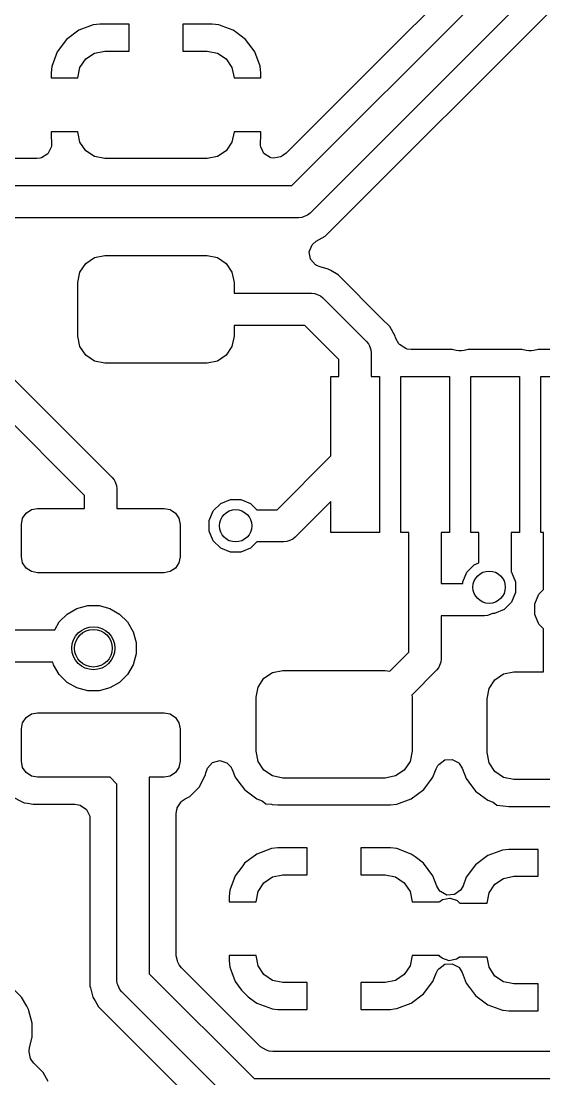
# Model space of a CAD drawing. Header units: inches. Extents: x 0.01 to 5.35, y 0.01 to 3.37.
# Drawn here: x 3.1391 to 3.3303, y 2.2155 to 2.6025 of the extents above; entities that cross this region are included whole.
import ezdxf

# ---------------------------------------------------------------- set-up
doc = ezdxf.new("R2010")
doc.units = ezdxf.units.IN
doc.header["$MEASUREMENT"] = 0
doc.layers.add('BLACK', color=250, linetype='CONTINUOUS')

msp = doc.modelspace()

# ---------------------------------------------------------------- linework, layer by layer
at = {"layer": 'BLACK', "linetype": 'CONTINUOUS'}
for p, q in [((3.23814, 2.54236), (3.33213, 2.63634)), ((3.34221, 2.62972), (3.24477, 2.53228)), ((3.31092, 2.62908), (3.2731, 2.59126)), ((3.25027, 2.52384), (3.34703, 2.62059)), ((3.1655, 2.60117), (3.16019, 2.59919)), ((3.16784, 2.60142), (3.1655, 2.60117)), ((3.1655, 2.60117), (3.1655, 2.60117)), ((3.17858, 2.60142), (3.16784, 2.60142)), ((3.17858, 2.59157), (3.17858, 2.60142)), ((3.20901, 2.60142), (3.19827, 2.60142)), ((3.19827, 2.60142), (3.19827, 2.59157)), ((3.21135, 2.60117), (3.20901, 2.60142)), ((3.20901, 2.60142), (3.20901, 2.60142)), ((3.21258, 2.60071), (3.21135, 2.60117)), ((3.21135, 2.60117), (3.21135, 2.60117)), ((3.16019, 2.59919), (3.15566, 2.59579)), ((3.16019, 2.59919), (3.16019, 2.59919)), ((3.21666, 2.59919), (3.21258, 2.60071)), ((3.21798, 2.5982), (3.21666, 2.59919)), ((3.21666, 2.59919), (3.21666, 2.59919)), ((3.22119, 2.59579), (3.21798, 2.5982)), ((3.15566, 2.59579), (3.15227, 2.59126)), ((3.15566, 2.59579), (3.15566, 2.59579)), ((3.22358, 2.5926), (3.22119, 2.59579)), ((3.22119, 2.59579), (3.22119, 2.59579)), ((3.15227, 2.59126), (3.15029, 2.58596)), ((3.15227, 2.59126), (3.15227, 2.59126)), ((3.16276, 2.58869), (3.16596, 2.59083)), ((3.16596, 2.59083), (3.16972, 2.59157)), ((3.16972, 2.59157), (3.17858, 2.59157)), ((3.19827, 2.59157), (3.20713, 2.59157)), ((3.20713, 2.59157), (3.21089, 2.59083)), ((3.21089, 2.59083), (3.21409, 2.58869)), ((3.22458, 2.59126), (3.22358, 2.5926)), ((3.22654, 2.586), (3.22458, 2.59126)), ((3.22458, 2.59126), (3.22458, 2.59126)), ((3.2731, 2.59126), (3.23599, 2.55415)), ((3.15029, 2.58596), (3.15004, 2.58362)), ((3.15029, 2.58596), (3.15029, 2.58596)), ((3.15988, 2.58173), (3.16063, 2.5855)), ((3.16063, 2.5855), (3.16276, 2.58869)), ((3.21409, 2.58869), (3.21622, 2.5855)), ((3.21622, 2.5855), (3.21697, 2.58173)), ((3.22656, 2.58596), (3.22654, 2.586)), ((3.22681, 2.58362), (3.22656, 2.58596)), ((3.22656, 2.58596), (3.22656, 2.58596)), ((3.15004, 2.58362), (3.15004, 2.58362)), ((3.15004, 2.58362), (3.15004, 2.58362)), ((3.15004, 2.58362), (3.15004, 2.58173)), ((3.15004, 2.58173), (3.15988, 2.58173)), ((3.21697, 2.58173), (3.22681, 2.58173)), ((3.22681, 2.58173), (3.22681, 2.58362)), ((3.22681, 2.58362), (3.22681, 2.58362)), ((3.22681, 2.58362), (3.22681, 2.58362)), ((3.22681, 2.58362), (3.22681, 2.58362)), ((3.15988, 2.56205), (3.15004, 2.56205)), ((3.15004, 2.56205), (3.15004, 2.56016)), ((3.15004, 2.56016), (3.15024, 2.55833)), ((3.15024, 2.55833), (3.15019, 2.55694)), ((3.16063, 2.55828), (3.15988, 2.56205)), ((3.16276, 2.55509), (3.16063, 2.55828)), ((3.21622, 2.55828), (3.21409, 2.55509)), ((3.21697, 2.56205), (3.21622, 2.55828)), ((3.22681, 2.56205), (3.21697, 2.56205)), ((3.22661, 2.55828), (3.22681, 2.56016)), ((3.22664, 2.55698), (3.22661, 2.55828)), ((3.22681, 2.56016), (3.22681, 2.56205)), ((3.22681, 2.56016), (3.22681, 2.56016)), ((3.15009, 2.55637), (3.14885, 2.55391)), ((3.15019, 2.55694), (3.15009, 2.55637)), ((3.16596, 2.55295), (3.16276, 2.55509)), ((3.21409, 2.55509), (3.21089, 2.55295)), ((3.22672, 2.55649), (3.22664, 2.55698)), ((3.22785, 2.55407), (3.22672, 2.55649)), ((3.1448, 2.55222), (3.01509, 2.55222)), ((3.14609, 2.5524), (3.1448, 2.55222)), ((3.14657, 2.55253), (3.14609, 2.5524)), ((3.14885, 2.55391), (3.14657, 2.55253)), ((3.16972, 2.5522), (3.16596, 2.55295)), ((3.20713, 2.5522), (3.16972, 2.5522)), ((3.21089, 2.55295), (3.20713, 2.5522)), ((3.23017, 2.55258), (3.22785, 2.55407)), ((3.23022, 2.55257), (3.23017, 2.55258)), ((3.23041, 2.55251), (3.23022, 2.55257)), ((3.23144, 2.55233), (3.23041, 2.55251)), ((3.23413, 2.55291), (3.23144, 2.55233)), ((3.23487, 2.55332), (3.23413, 2.55291)), ((3.23599, 2.55415), (3.23487, 2.55332)), ((3.01717, 2.54236), (3.23814, 2.54236)), ((3.24387, 2.53155), (3.24262, 2.53103)), ((3.24477, 2.53228), (3.24387, 2.53155)), ((3.24059, 2.53055), (3.01961, 2.53055)), ((3.24174, 2.53066), (3.24059, 2.53055)), ((3.24262, 2.53103), (3.24174, 2.53066)), ((3.24706, 2.52198), (3.25027, 2.52384)), ((3.24446, 2.5181), (3.24554, 2.52063)), ((3.24554, 2.52063), (3.24574, 2.52087)), ((3.24574, 2.52087), (3.24706, 2.52198)), ((3.16276, 2.51389), (3.16596, 2.51602)), ((3.16596, 2.51602), (3.16972, 2.51677)), ((3.16972, 2.51677), (3.20713, 2.51677)), ((3.20713, 2.51677), (3.21089, 2.51602)), ((3.21089, 2.51602), (3.21409, 2.51389)), ((3.24492, 2.51539), (3.24446, 2.5181)), ((3.16063, 2.5107), (3.16276, 2.51389)), ((3.21409, 2.51389), (3.21622, 2.5107)), ((3.24677, 2.51336), (3.24492, 2.51539)), ((3.24715, 2.51312), (3.24677, 2.51336)), ((3.24843, 2.51258), (3.24715, 2.51312)), ((3.2514, 2.51178), (3.24843, 2.51258)), ((3.25237, 2.51122), (3.2514, 2.51178)), ((3.15988, 2.50693), (3.16063, 2.5107)), ((3.21622, 2.5107), (3.21697, 2.50693)), ((3.255, 2.5097), (3.25237, 2.51122)), ((3.27094, 2.49376), (3.255, 2.5097)), ((3.15988, 2.48724), (3.15988, 2.50693)), ((3.21697, 2.50693), (3.21697, 2.50299)), ((3.21697, 2.50299), (3.24531, 2.50299)), ((3.24531, 2.50299), (3.24647, 2.50288)), ((3.24647, 2.50288), (3.24735, 2.50251)), ((3.24735, 2.50251), (3.2486, 2.502)), ((3.2486, 2.502), (3.24949, 2.50126)), ((3.24949, 2.50126), (3.26544, 2.48532)), ((3.27388, 2.49082), (3.27094, 2.49376)), ((3.24287, 2.49118), (3.21697, 2.49118)), ((3.21697, 2.49118), (3.21697, 2.48724)), ((3.25535, 2.4787), (3.24287, 2.49118)), ((3.27595, 2.48723), (3.27388, 2.49082)), ((3.16063, 2.48348), (3.15988, 2.48724)), ((3.21697, 2.48724), (3.21622, 2.48348)), ((3.26544, 2.48532), (3.26617, 2.48442)), ((3.27606, 2.48681), (3.27595, 2.48723)), ((3.27618, 2.4864), (3.27606, 2.48681)), ((3.2772, 2.48446), (3.27618, 2.4864)), ((3.16276, 2.48028), (3.16063, 2.48348)), ((3.21622, 2.48348), (3.21409, 2.48028)), ((3.26617, 2.48442), (3.26645, 2.48374)), ((3.26645, 2.48374), (3.26705, 2.48229)), ((3.26705, 2.48229), (3.26717, 2.48114)), ((3.26717, 2.48114), (3.26717, 2.47248)), ((3.27743, 2.4842), (3.2772, 2.48446)), ((3.27974, 2.48271), (3.27743, 2.4842)), ((3.28033, 2.48254), (3.27974, 2.48271)), ((3.28171, 2.48234), (3.28033, 2.48254)), ((3.29668, 2.48234), (3.28171, 2.48234)), ((3.29822, 2.48204), (3.29668, 2.48234)), ((3.29917, 2.48194), (3.29822, 2.48204)), ((3.30012, 2.48194), (3.29917, 2.48194)), ((3.30107, 2.48204), (3.30012, 2.48194)), ((3.30261, 2.48234), (3.30107, 2.48204)), ((3.32227, 2.48234), (3.30261, 2.48234)), ((3.32381, 2.48204), (3.32227, 2.48234)), ((3.32476, 2.48194), (3.32381, 2.48204)), ((3.32571, 2.48194), (3.32476, 2.48194)), ((3.32666, 2.48204), (3.32571, 2.48194)), ((3.3282, 2.48234), (3.32666, 2.48204)), ((3.34786, 2.48234), (3.3282, 2.48234)), ((3.16596, 2.47815), (3.16276, 2.48028)), ((3.16972, 2.4774), (3.16596, 2.47815)), ((3.20713, 2.4774), (3.16972, 2.4774)), ((3.21089, 2.47815), (3.20713, 2.4774)), ((3.21409, 2.48028), (3.21089, 2.47815)), ((3.25535, 2.47248), (3.25535, 2.4787)), ((3.13204, 2.47596), (3.17242, 2.43558)), ((3.2524, 2.44343), (3.2524, 2.47248)), ((3.2524, 2.47248), (3.25535, 2.47248)), ((3.26717, 2.47248), (3.27012, 2.47248)), ((3.27012, 2.47248), (3.27012, 2.41539)), ((3.27799, 2.41539), (3.27799, 2.47248)), ((3.27799, 2.47248), (3.29571, 2.47248)), ((3.29571, 2.47248), (3.29571, 2.41539)), ((3.30358, 2.41539), (3.30358, 2.47248)), ((3.30358, 2.47248), (3.3213, 2.47248)), ((3.3213, 2.47248), (3.3213, 2.41539)), ((3.32917, 2.41539), (3.32917, 2.47248)), ((3.32917, 2.47248), (3.34689, 2.47248)), ((3.16234, 2.42896), (3.12353, 2.46777)), ((3.23273, 2.42376), (3.2524, 2.44343)), ((3.17242, 2.43558), (3.17316, 2.43468)), ((3.17316, 2.43468), (3.17336, 2.43419)), ((3.17336, 2.43419), (3.17404, 2.43255)), ((3.17404, 2.43255), (3.17415, 2.4314)), ((3.17415, 2.4314), (3.17415, 2.42425)), ((3.16234, 2.42425), (3.16234, 2.42896)), ((3.21208, 2.42604), (3.21562, 2.42751)), ((3.21562, 2.42751), (3.21946, 2.42751)), ((3.21946, 2.42751), (3.22301, 2.42604)), ((3.2524, 2.42673), (3.23936, 2.41368)), ((3.2524, 2.41539), (3.2524, 2.42673)), ((3.14094, 2.42252), (3.14286, 2.4238)), ((3.14286, 2.4238), (3.14512, 2.42425)), ((3.14512, 2.42425), (3.16234, 2.42425)), ((3.17415, 2.42425), (3.19138, 2.42425)), ((3.19138, 2.42425), (3.19364, 2.4238)), ((3.19364, 2.4238), (3.19555, 2.42252)), ((3.20789, 2.41978), (3.20936, 2.42333)), ((3.20936, 2.42333), (3.21208, 2.42604)), ((3.22301, 2.42604), (3.22529, 2.42376)), ((3.22529, 2.42376), (3.23273, 2.42376)), ((3.13921, 2.41835), (3.13966, 2.42061)), ((3.13966, 2.42061), (3.14094, 2.42252)), ((3.19555, 2.42252), (3.19683, 2.42061)), ((3.19683, 2.42061), (3.19728, 2.41835)), ((3.20789, 2.41594), (3.20789, 2.41978)), ((3.13921, 2.40654), (3.13921, 2.41835)), ((3.19728, 2.41835), (3.19728, 2.40654)), ((3.20936, 2.41239), (3.20789, 2.41594)), ((3.27012, 2.41539), (3.2524, 2.41539)), ((3.28094, 2.41539), (3.27799, 2.41539)), ((3.28094, 2.39079), (3.28094, 2.41539)), ((3.29571, 2.41539), (3.29276, 2.41539)), ((3.29276, 2.41539), (3.29276, 2.39669)), ((3.30654, 2.41539), (3.30358, 2.41539)), ((3.30654, 2.4043), (3.30654, 2.41539)), ((3.3213, 2.41539), (3.31835, 2.41539)), ((3.31835, 2.41539), (3.31835, 2.40096)), ((3.33016, 2.41539), (3.32917, 2.41539)), ((3.33016, 2.39455), (3.33016, 2.41539)), ((3.21208, 2.40967), (3.20936, 2.41239)), ((3.22529, 2.41195), (3.22301, 2.40967)), ((3.23518, 2.41195), (3.22529, 2.41195)), ((3.23633, 2.41207), (3.23518, 2.41195)), ((3.23743, 2.41252), (3.23633, 2.41207)), ((3.23846, 2.41295), (3.23743, 2.41252)), ((3.23936, 2.41368), (3.23846, 2.41295)), ((3.21562, 2.4082), (3.21208, 2.40967)), ((3.21946, 2.4082), (3.21562, 2.4082)), ((3.22301, 2.40967), (3.21946, 2.4082)), ((3.13966, 2.40428), (3.13921, 2.40654)), ((3.14094, 2.40236), (3.13966, 2.40428)), ((3.19683, 2.40428), (3.19555, 2.40236)), ((3.19728, 2.40654), (3.19683, 2.40428)), ((3.30207, 2.40086), (3.30479, 2.40358)), ((3.30479, 2.40358), (3.30654, 2.4043)), ((3.14286, 2.40108), (3.14094, 2.40236)), ((3.14512, 2.40063), (3.14286, 2.40108)), ((3.19138, 2.40063), (3.14512, 2.40063)), ((3.19364, 2.40108), (3.19138, 2.40063)), ((3.19555, 2.40236), (3.19364, 2.40108)), ((3.3006, 2.39731), (3.30207, 2.40086)), ((3.31835, 2.40096), (3.31844, 2.40086)), ((3.31844, 2.40086), (3.31991, 2.39731)), ((3.29276, 2.39669), (3.3006, 2.39669)), ((3.3006, 2.39669), (3.3006, 2.39731)), ((3.31991, 2.39731), (3.31991, 2.39347)), ((3.31991, 2.39347), (3.31844, 2.38992)), ((3.32694, 2.38925), (3.32841, 2.3928)), ((3.32841, 2.3928), (3.33016, 2.39455)), ((3.15952, 2.38762), (3.16349, 2.38868)), ((3.16349, 2.38868), (3.1676, 2.38868)), ((3.1676, 2.38868), (3.17157, 2.38762)), ((3.28094, 2.37161), (3.28094, 2.39079)), ((3.31844, 2.38992), (3.31573, 2.38721)), ((3.32694, 2.38541), (3.32694, 2.38925)), ((3.15305, 2.38266), (3.15596, 2.38556)), ((3.15596, 2.38556), (3.15952, 2.38762)), ((3.17157, 2.38762), (3.17513, 2.38556)), ((3.17513, 2.38556), (3.17804, 2.38266)), ((3.3085, 2.38488), (3.29276, 2.38488)), ((3.29276, 2.38488), (3.29276, 2.36917)), ((3.30966, 2.385), (3.3085, 2.38488)), ((3.31067, 2.38541), (3.30966, 2.385)), ((3.31145, 2.38574), (3.31067, 2.38541)), ((3.31218, 2.38574), (3.31145, 2.38574)), ((3.31573, 2.38721), (3.31218, 2.38574)), ((3.32841, 2.38187), (3.32694, 2.38541)), ((3.15138, 2.37976), (3.15305, 2.38266)), ((3.17804, 2.38266), (3.18009, 2.3791)), ((3.33016, 2.38012), (3.32841, 2.38187)), ((3.12346, 2.37976), (3.15138, 2.37976)), ((3.18009, 2.3791), (3.18116, 2.37513)), ((3.33016, 2.36441), (3.33016, 2.38012)), ((3.18116, 2.37513), (3.18116, 2.37102)), ((3.18116, 2.37102), (3.18009, 2.36704)), ((3.27394, 2.36461), (3.28094, 2.37161)), ((3.29276, 2.36917), (3.29264, 2.36801)), ((3.15075, 2.36795), (3.12323, 2.36795)), ((3.15099, 2.36704), (3.15075, 2.36795)), ((3.15305, 2.36348), (3.15099, 2.36704)), ((3.18009, 2.36704), (3.17804, 2.36348)), ((3.23108, 2.3642), (3.23484, 2.36494)), ((3.23484, 2.36494), (3.27224, 2.36494)), ((3.27224, 2.36494), (3.27394, 2.36461)), ((3.29103, 2.36499), (3.28193, 2.35589)), ((3.29176, 2.36588), (3.29103, 2.36499)), ((3.29213, 2.36677), (3.29176, 2.36588)), ((3.29264, 2.36801), (3.29213, 2.36677)), ((3.15596, 2.36058), (3.15305, 2.36348)), ((3.17804, 2.36348), (3.17513, 2.36058)), ((3.22575, 2.35887), (3.22788, 2.36206)), ((3.22788, 2.36206), (3.23108, 2.3642)), ((3.31024, 2.35833), (3.31237, 2.36153)), ((3.31237, 2.36153), (3.31556, 2.36366)), ((3.31556, 2.36366), (3.31933, 2.36441)), ((3.31933, 2.36441), (3.33016, 2.36441)), ((3.15952, 2.35852), (3.15596, 2.36058)), ((3.16349, 2.35746), (3.15952, 2.35852)), ((3.1676, 2.35746), (3.16349, 2.35746)), ((3.17157, 2.35852), (3.1676, 2.35746)), ((3.17513, 2.36058), (3.17157, 2.35852)), ((3.225, 2.3551), (3.22575, 2.35887)), ((3.30949, 2.35457), (3.31024, 2.35833)), ((3.225, 2.33542), (3.225, 2.3551)), ((3.28193, 2.35589), (3.28209, 2.3551)), ((3.28209, 2.3551), (3.28209, 2.33542)), ((3.30949, 2.33488), (3.30949, 2.35457)), ((3.14286, 2.349), (3.14512, 2.34945)), ((3.14512, 2.34945), (3.19138, 2.34945)), ((3.19138, 2.34945), (3.19364, 2.349)), ((3.13921, 2.34354), (3.13966, 2.3458)), ((3.13966, 2.3458), (3.14094, 2.34772)), ((3.14094, 2.34772), (3.14286, 2.349)), ((3.19364, 2.349), (3.19555, 2.34772)), ((3.19555, 2.34772), (3.19683, 2.3458)), ((3.19683, 2.3458), (3.19728, 2.34354)), ((3.13921, 2.33173), (3.13921, 2.34354)), ((3.19728, 2.34354), (3.19728, 2.33173)), ((3.22575, 2.33165), (3.225, 2.33542)), ((3.28209, 2.33542), (3.28134, 2.33165)), ((3.31024, 2.33112), (3.30949, 2.33488)), ((3.13966, 2.32947), (3.13921, 2.33173)), ((3.19728, 2.33173), (3.19683, 2.32947)), ((3.20727, 2.32919), (3.2091, 2.33124)), ((3.2091, 2.33124), (3.21175, 2.33198)), ((3.21175, 2.33198), (3.21437, 2.33117)), ((3.21437, 2.33117), (3.21438, 2.33116)), ((3.21438, 2.33116), (3.2159, 2.32955)), ((3.22788, 2.32846), (3.22575, 2.33165)), ((3.28134, 2.33165), (3.2792, 2.32846)), ((3.29087, 2.32897), (3.29153, 2.33018)), ((3.29153, 2.33018), (3.2918, 2.33054)), ((3.2918, 2.33054), (3.294, 2.33219)), ((3.294, 2.33219), (3.29675, 2.33239)), ((3.29675, 2.33239), (3.29916, 2.33107)), ((3.29916, 2.33107), (3.29931, 2.33092)), ((3.29931, 2.33092), (3.30043, 2.32918)), ((3.31237, 2.32792), (3.31024, 2.33112)), ((3.14094, 2.32756), (3.13966, 2.32947)), ((3.14286, 2.32628), (3.14094, 2.32756)), ((3.14512, 2.32583), (3.14286, 2.32628)), ((3.19364, 2.32628), (3.19138, 2.32583)), ((3.19555, 2.32756), (3.19364, 2.32628)), ((3.19683, 2.32947), (3.19555, 2.32756)), ((3.20429, 2.32235), (3.20656, 2.3268)), ((3.20656, 2.3268), (3.20667, 2.32746)), ((3.20667, 2.32746), (3.20708, 2.32878)), ((3.20708, 2.32878), (3.20727, 2.32919)), ((3.2159, 2.32955), (3.21596, 2.32946)), ((3.21596, 2.32946), (3.21632, 2.3287)), ((3.21632, 2.3287), (3.21737, 2.32588)), ((3.23108, 2.32632), (3.22788, 2.32846)), ((3.23484, 2.32557), (3.23108, 2.32632)), ((3.27601, 2.32632), (3.27224, 2.32557)), ((3.2792, 2.32846), (3.27601, 2.32632)), ((3.28972, 2.32588), (3.29087, 2.32897)), ((3.30043, 2.32918), (3.30186, 2.32534)), ((3.31556, 2.32579), (3.31237, 2.32792)), ((3.17171, 2.32583), (3.14512, 2.32583)), ((3.17415, 2.32338), (3.17171, 2.32583)), ((3.17415, 2.25152), (3.17415, 2.32338)), ((3.19138, 2.32583), (3.18596, 2.32583)), ((3.18596, 2.32583), (3.18596, 2.25396)), ((3.20076, 2.31882), (3.20429, 2.32235)), ((3.21737, 2.32588), (3.21737, 2.32588)), ((3.21737, 2.32588), (3.21737, 2.32588)), ((3.21737, 2.32588), (3.21737, 2.32588)), ((3.21737, 2.32588), (3.2187, 2.3241)), ((3.2187, 2.3241), (3.22077, 2.32134)), ((3.27224, 2.32557), (3.23484, 2.32557)), ((3.28632, 2.32134), (3.28946, 2.32554)), ((3.28946, 2.32554), (3.28972, 2.32588)), ((3.28972, 2.32588), (3.28972, 2.32588)), ((3.28972, 2.32588), (3.28972, 2.32588)), ((3.30186, 2.32534), (3.30186, 2.32534)), ((3.30186, 2.32534), (3.30279, 2.3241)), ((3.30279, 2.3241), (3.30525, 2.32081)), ((3.31933, 2.32504), (3.31556, 2.32579)), ((3.35673, 2.32504), (3.31933, 2.32504)), ((3.13574, 2.31881), (3.13971, 2.31679)), ((3.19907, 2.31796), (3.20076, 2.31882)), ((3.22077, 2.32134), (3.22077, 2.32134)), ((3.22077, 2.32134), (3.22145, 2.32083)), ((3.22145, 2.32083), (3.2253, 2.31795)), ((3.28178, 2.31794), (3.28632, 2.32134)), ((3.30525, 2.32081), (3.30525, 2.32081)), ((3.30525, 2.32081), (3.30708, 2.31944)), ((3.30708, 2.31944), (3.30979, 2.31741)), ((3.13971, 2.31679), (3.13971, 2.31679)), ((3.13971, 2.31679), (3.14018, 2.31655)), ((3.14018, 2.31655), (3.14147, 2.31635)), ((3.14147, 2.31635), (3.14349, 2.31603)), ((3.14349, 2.31603), (3.14349, 2.31603)), ((3.14349, 2.31603), (3.14349, 2.31603)), ((3.14349, 2.31603), (3.14376, 2.31598)), ((3.14376, 2.31598), (3.14386, 2.31597)), ((3.14386, 2.31597), (3.14388, 2.31596)), ((3.14388, 2.31596), (3.14388, 2.31596)), ((3.14388, 2.31596), (3.14388, 2.31596)), ((3.14388, 2.31596), (3.14388, 2.31596)), ((3.14388, 2.31596), (3.14388, 2.31596)), ((3.14388, 2.31596), (3.15871, 2.31596)), ((3.15871, 2.31596), (3.16008, 2.31577)), ((3.16008, 2.31577), (3.16061, 2.31561)), ((3.16061, 2.31561), (3.16067, 2.31559)), ((3.16067, 2.31559), (3.16299, 2.31411)), ((3.19612, 2.31431), (3.19621, 2.31463)), ((3.19621, 2.31463), (3.19762, 2.31687)), ((3.19762, 2.31687), (3.19801, 2.31723)), ((3.19801, 2.31723), (3.19907, 2.31796)), ((3.2253, 2.31795), (3.2253, 2.31794)), ((3.2253, 2.31794), (3.22725, 2.31722)), ((3.22725, 2.31722), (3.22864, 2.31618)), ((3.22864, 2.31618), (3.23061, 2.31596)), ((3.23061, 2.31596), (3.23061, 2.31596)), ((3.23061, 2.31596), (3.23088, 2.31594)), ((3.23088, 2.31594), (3.23088, 2.31594)), ((3.23088, 2.31594), (3.23088, 2.31594)), ((3.23088, 2.31594), (3.23296, 2.31571)), ((3.23296, 2.31571), (3.27413, 2.31571)), ((3.27413, 2.31571), (3.27648, 2.31596)), ((3.27648, 2.31596), (3.28178, 2.31794)), ((3.30979, 2.31741), (3.30979, 2.31741)), ((3.30979, 2.31741), (3.31174, 2.31668)), ((3.31174, 2.31668), (3.31313, 2.31564)), ((3.31313, 2.31564), (3.31537, 2.3154)), ((3.31537, 2.3154), (3.31537, 2.3154)), ((3.31537, 2.3154), (3.31537, 2.3154)), ((3.31537, 2.3154), (3.31745, 2.31518)), ((3.31745, 2.31518), (3.35862, 2.31518)), ((3.16299, 2.31411), (3.16303, 2.31405)), ((3.16303, 2.31405), (3.16411, 2.31189)), ((3.16411, 2.31189), (3.16418, 2.3116)), ((3.16418, 2.3116), (3.16429, 2.31056)), ((3.16429, 2.31056), (3.16429, 2.24944)), ((3.19583, 2.31261), (3.19602, 2.31398)), ((3.19583, 2.28218), (3.19583, 2.31261)), ((3.19602, 2.31398), (3.19612, 2.31431)), ((3.23061, 2.29973), (3.22531, 2.29775)), ((3.23062, 2.29973), (3.23061, 2.29973)), ((3.23296, 2.29998), (3.23062, 2.29973)), ((3.2437, 2.29998), (3.23296, 2.29998)), ((3.2437, 2.29014), (3.2437, 2.29998)), ((3.27413, 2.29998), (3.26339, 2.29998)), ((3.26339, 2.29998), (3.26339, 2.29014)), ((3.27647, 2.29973), (3.27413, 2.29998)), ((3.27413, 2.29998), (3.27413, 2.29998)), ((3.28178, 2.29775), (3.27647, 2.29973)), ((3.27647, 2.29973), (3.27647, 2.29973)), ((3.3151, 2.2992), (3.3098, 2.29722)), ((3.31745, 2.29945), (3.3151, 2.2992)), ((3.3151, 2.2992), (3.3151, 2.2992)), ((3.32819, 2.29945), (3.31745, 2.29945)), ((3.32819, 2.28961), (3.32819, 2.29945)), ((3.22531, 2.29775), (3.22078, 2.29436)), ((3.22531, 2.29775), (3.22531, 2.29775)), ((3.28316, 2.29672), (3.28178, 2.29775)), ((3.28178, 2.29775), (3.28178, 2.29775)), ((3.28178, 2.29775), (3.28178, 2.29775)), ((3.28631, 2.29436), (3.28316, 2.29672)), ((3.3098, 2.29722), (3.30527, 2.29383)), ((3.3098, 2.29722), (3.3098, 2.29722)), ((3.21977, 2.29301), (3.21739, 2.28983)), ((3.22078, 2.29436), (3.21977, 2.29301)), ((3.22078, 2.29436), (3.22078, 2.29436)), ((3.22078, 2.29436), (3.22078, 2.29436)), ((3.2897, 2.28983), (3.28631, 2.29436)), ((3.28631, 2.29436), (3.28631, 2.29436)), ((3.28631, 2.29436), (3.28631, 2.29436)), ((3.28631, 2.29436), (3.28631, 2.29436)), ((3.30527, 2.29383), (3.30188, 2.2893)), ((3.30527, 2.29383), (3.30527, 2.29383)), ((3.30527, 2.29383), (3.30527, 2.29383)), ((3.21739, 2.28983), (3.21541, 2.28453)), ((3.21739, 2.28983), (3.21739, 2.28983)), ((3.22788, 2.28726), (3.23108, 2.28939)), ((3.23108, 2.28939), (3.23484, 2.29014)), ((3.23484, 2.29014), (3.2437, 2.29014)), ((3.26339, 2.29014), (3.27224, 2.29014)), ((3.27224, 2.29014), (3.27601, 2.28939)), ((3.27601, 2.28939), (3.2792, 2.28726)), ((3.29115, 2.28595), (3.2897, 2.28983)), ((3.2897, 2.28983), (3.2897, 2.28983)), ((3.30188, 2.28929), (3.30071, 2.28616)), ((3.30188, 2.2893), (3.30188, 2.2893)), ((3.30188, 2.2893), (3.30188, 2.28929)), ((3.31237, 2.28672), (3.31556, 2.28886)), ((3.31556, 2.28886), (3.31933, 2.28961)), ((3.31933, 2.28961), (3.32819, 2.28961)), ((3.21541, 2.28453), (3.21516, 2.28218)), ((3.21541, 2.28453), (3.21541, 2.28453)), ((3.225, 2.2803), (3.22575, 2.28407)), ((3.22575, 2.28407), (3.22788, 2.28726)), ((3.2792, 2.28726), (3.28134, 2.28407)), ((3.28134, 2.28407), (3.28209, 2.2803)), ((3.29227, 2.2842), (3.29115, 2.28595)), ((3.29241, 2.28406), (3.29227, 2.2842)), ((3.29483, 2.28274), (3.29241, 2.28406)), ((3.29977, 2.28458), (3.29757, 2.28294)), ((3.30004, 2.28494), (3.29977, 2.28458)), ((3.30071, 2.28616), (3.30004, 2.28494)), ((3.30949, 2.27976), (3.31024, 2.28353)), ((3.31024, 2.28353), (3.31237, 2.28672)), ((3.19583, 2.26048), (3.19583, 2.28218)), ((3.21516, 2.28218), (3.21516, 2.2803)), ((3.21516, 2.28218), (3.21516, 2.28218)), ((3.21516, 2.2803), (3.225, 2.2803)), ((3.28209, 2.2803), (3.29193, 2.2803)), ((3.29193, 2.2803), (3.2922, 2.28041)), ((3.2922, 2.28041), (3.29268, 2.28077)), ((3.29268, 2.28077), (3.29322, 2.28107)), ((3.29322, 2.28107), (3.29591, 2.28165)), ((3.29757, 2.28294), (3.29483, 2.28274)), ((3.29591, 2.28165), (3.29598, 2.28165)), ((3.29598, 2.28165), (3.29827, 2.28089)), ((3.29827, 2.28089), (3.29853, 2.28072)), ((3.29853, 2.28072), (3.29934, 2.28007)), ((3.29934, 2.28007), (3.29965, 2.27976)), ((3.29965, 2.27976), (3.30949, 2.27976)), ((3.19627, 2.25873), (3.19583, 2.26048)), ((3.225, 2.26061), (3.21516, 2.26061)), ((3.21516, 2.26061), (3.21516, 2.25873)), ((3.22575, 2.25685), (3.225, 2.26061)), ((3.28209, 2.26061), (3.28134, 2.25685)), ((3.29193, 2.26061), (3.28209, 2.26061)), ((3.29223, 2.26031), (3.29193, 2.26061)), ((3.29304, 2.25966), (3.29223, 2.26031)), ((3.19642, 2.25814), (3.19627, 2.25873)), ((3.19692, 2.25723), (3.19642, 2.25814)), ((3.19775, 2.25612), (3.19692, 2.25723)), ((3.21516, 2.25873), (3.21541, 2.25639)), ((3.21541, 2.25639), (3.21541, 2.25639)), ((3.21541, 2.25639), (3.21613, 2.25444)), ((3.22788, 2.25365), (3.22575, 2.25685)), ((3.28134, 2.25685), (3.2792, 2.25365)), ((3.2918, 2.25579), (3.294, 2.25744)), ((3.2933, 2.25949), (3.29304, 2.25966)), ((3.29559, 2.25873), (3.2933, 2.25949)), ((3.294, 2.25744), (3.29675, 2.25764)), ((3.29566, 2.25872), (3.29559, 2.25873)), ((3.29835, 2.25931), (3.29566, 2.25872)), ((3.29675, 2.25764), (3.29916, 2.25632)), ((3.29889, 2.2596), (3.29835, 2.25931)), ((3.29938, 2.25997), (3.29889, 2.2596)), ((3.29916, 2.25632), (3.29916, 2.25632)), ((3.29916, 2.25632), (3.29931, 2.25618)), ((3.29965, 2.26008), (3.29938, 2.25997)), ((3.30949, 2.26008), (3.29965, 2.26008)), ((3.29965, 2.26008), (3.29965, 2.26008)), ((3.29965, 2.26008), (3.29965, 2.26008)), ((3.31024, 2.25631), (3.30949, 2.26008)), ((3.31237, 2.25312), (3.31024, 2.25631)), ((3.18596, 2.25396), (3.22434, 2.21559)), ((3.2267, 2.22717), (3.19775, 2.25612)), ((3.21613, 2.25444), (3.21739, 2.25108)), ((3.23108, 2.25152), (3.22788, 2.25365)), ((3.2792, 2.25365), (3.27601, 2.25152)), ((3.2897, 2.25108), (3.29087, 2.25422)), ((3.29087, 2.25422), (3.29153, 2.25544)), ((3.29153, 2.25544), (3.2918, 2.25579)), ((3.29931, 2.25618), (3.30043, 2.25443)), ((3.30043, 2.25443), (3.30188, 2.25055)), ((3.31556, 2.25099), (3.31237, 2.25312)), ((3.13923, 2.24541), (3.13556, 2.24907)), ((3.16429, 2.24944), (3.16447, 2.24877)), ((3.16447, 2.24877), (3.16471, 2.24787)), ((3.17427, 2.25036), (3.17415, 2.25152)), ((3.17444, 2.24994), (3.17427, 2.25036)), ((3.17515, 2.24823), (3.17444, 2.24994)), ((3.21739, 2.25108), (3.21739, 2.25108)), ((3.21739, 2.25108), (3.21974, 2.24794)), ((3.23484, 2.25077), (3.23108, 2.25152)), ((3.2437, 2.25077), (3.23484, 2.25077)), ((3.2437, 2.24093), (3.2437, 2.25077)), ((3.27224, 2.25077), (3.26339, 2.25077)), ((3.26339, 2.25077), (3.26339, 2.24093)), ((3.27601, 2.25152), (3.27224, 2.25077)), ((3.28631, 2.24655), (3.2897, 2.25108)), ((3.2897, 2.25108), (3.2897, 2.25108)), ((3.30188, 2.25055), (3.30188, 2.25055)), ((3.30188, 2.25055), (3.30308, 2.24894)), ((3.30308, 2.24894), (3.30527, 2.24602)), ((3.31933, 2.25024), (3.31556, 2.25099)), ((3.32819, 2.25024), (3.31933, 2.25024)), ((3.32819, 2.24039), (3.32819, 2.25024)), ((3.14116, 2.24207), (3.13923, 2.24541)), ((3.16471, 2.24787), (3.16537, 2.24543)), ((3.16537, 2.24543), (3.16615, 2.24406)), ((3.17588, 2.24734), (3.17515, 2.24823)), ((3.21598, 2.20724), (3.17588, 2.24734)), ((3.21974, 2.24794), (3.22217, 2.24551)), ((3.22217, 2.24551), (3.22309, 2.24482)), ((3.22309, 2.24482), (3.22526, 2.24319)), ((3.28178, 2.24316), (3.28631, 2.24655)), ((3.28631, 2.24655), (3.28631, 2.24655)), ((3.30527, 2.24602), (3.30527, 2.24602)), ((3.30527, 2.24602), (3.30539, 2.24593)), ((3.30539, 2.24593), (3.3098, 2.24262)), ((3.14182, 2.24093), (3.14116, 2.24207)), ((3.14183, 2.24091), (3.14182, 2.24093)), ((3.14317, 2.2359), (3.14183, 2.24091)), ((3.16615, 2.24406), (3.16744, 2.24183)), ((3.16744, 2.24183), (3.16744, 2.24183)), ((3.16744, 2.24183), (3.2042, 2.20508)), ((3.22526, 2.24319), (3.22531, 2.24316)), ((3.22531, 2.24316), (3.22531, 2.24316)), ((3.22531, 2.24316), (3.23061, 2.24118)), ((3.23061, 2.24118), (3.23062, 2.24118)), ((3.23062, 2.24118), (3.23088, 2.24115)), ((3.23088, 2.24115), (3.23296, 2.24093)), ((3.23296, 2.24093), (3.23296, 2.24093)), ((3.23296, 2.24093), (3.23296, 2.24093)), ((3.23296, 2.24093), (3.2437, 2.24093)), ((3.26339, 2.24093), (3.27413, 2.24093)), ((3.27413, 2.24093), (3.27553, 2.24108)), ((3.27413, 2.24093), (3.27413, 2.24093)), ((3.27413, 2.24093), (3.27413, 2.24093)), ((3.27553, 2.24108), (3.27647, 2.24118)), ((3.27647, 2.24118), (3.28178, 2.24316)), ((3.27647, 2.24118), (3.27647, 2.24118)), ((3.28178, 2.24316), (3.28178, 2.24316)), ((3.3098, 2.24262), (3.3098, 2.24262)), ((3.3098, 2.24262), (3.3151, 2.24065)), ((3.3151, 2.24065), (3.3151, 2.24065)), ((3.3151, 2.24065), (3.31537, 2.24062)), ((3.31537, 2.24062), (3.31745, 2.24039)), ((3.31745, 2.24039), (3.31745, 2.24039)), ((3.31745, 2.24039), (3.31745, 2.24039)), ((3.31745, 2.24039), (3.32819, 2.24039)), ((3.14317, 2.23071), (3.14317, 2.2359)), ((3.14216, 2.22696), (3.14317, 2.23071)), ((3.14199, 2.2254), (3.142, 2.22581)), ((3.14258, 2.22294), (3.14199, 2.2254)), ((3.142, 2.22581), (3.14216, 2.22696)), ((3.22878, 2.22594), (3.2267, 2.22717)), ((3.22977, 2.22565), (3.22878, 2.22594)), ((3.23115, 2.22545), (3.22977, 2.22565)), ((3.57473, 2.22545), (3.23115, 2.22545)), ((3.14294, 2.22229), (3.14258, 2.22294)), ((3.14377, 2.22118), (3.14294, 2.22229)), ((3.14711, 2.21785), (3.14377, 2.22118)), ((3.14903, 2.21451), (3.14711, 2.21785)), ((3.22434, 2.21559), (3.59, 2.21559))]:
    msp.add_line(p, q, dxfattribs=at)
at = {"layer": 'BLACK'}
for centre, radius in [((3.21754, 2.41786), 0.00591), ((3.31026, 2.39539), 0.00591), ((3.16554, 2.37307), 0.00787)]:
    msp.add_circle(centre, radius, dxfattribs=at)
at = {"layer": 'WHITE'}
for centre, radius in [((3.21754, 2.41786), 0.00591), ((3.31026, 2.39539), 0.00591), ((3.16554, 2.37307), 0.00689)]:
    msp.add_circle(centre, radius, dxfattribs=at)

doc.saveas('drawing.dxf')
